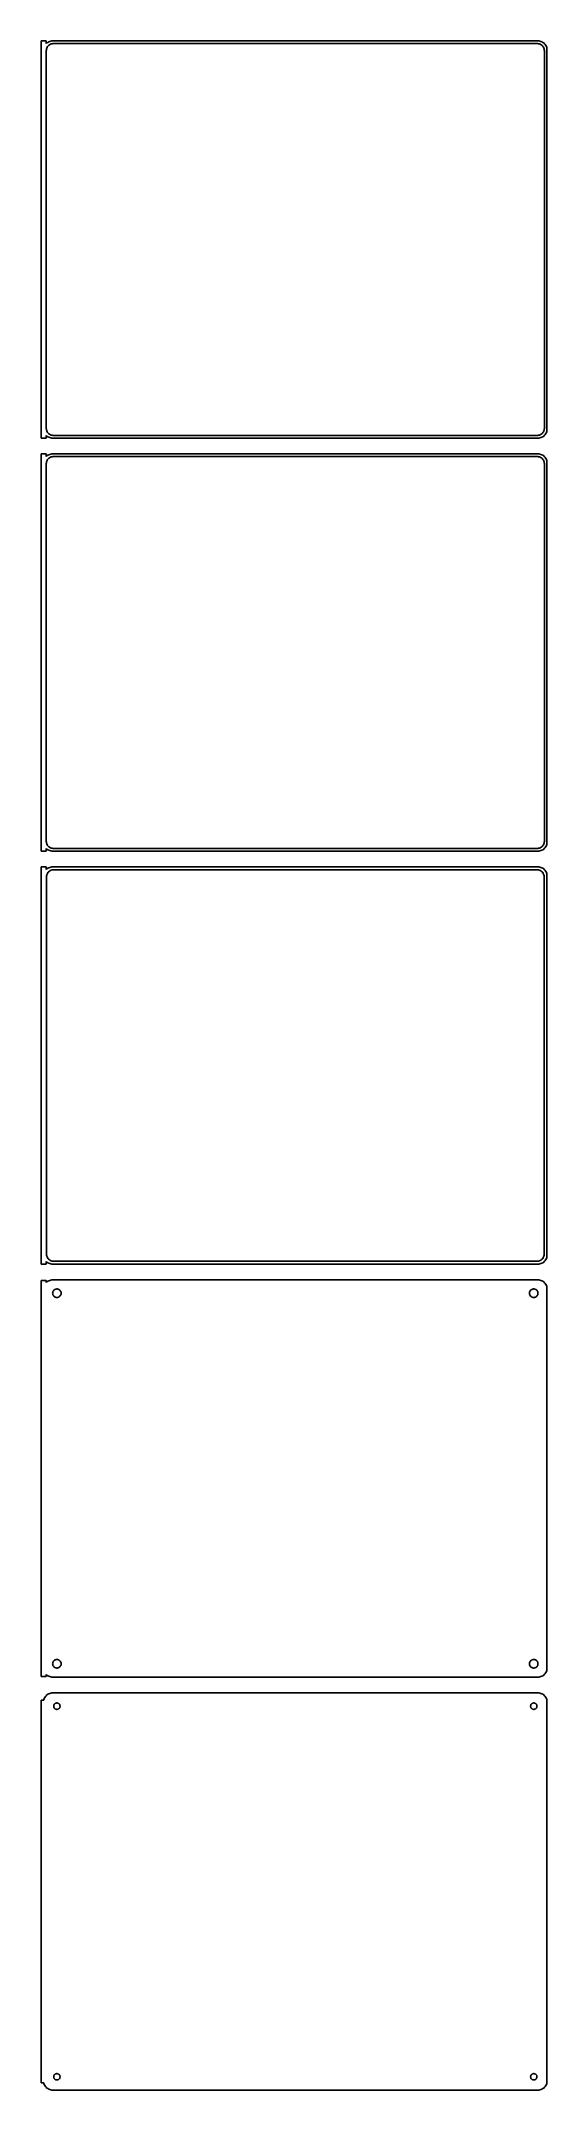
# Model space of a CAD drawing. Header units: metres. Extents: x -144 to 142, y 824 to 1984.
import ezdxf

# ---------------------------------------------------------------- set-up
doc = ezdxf.new("R2010")
doc.units = ezdxf.units.M

msp = doc.modelspace()

# ---------------------------------------------------------------- linework, layer by layer
for p, q in [((-141, 1984.49), (-144, 1984.49)), ((-144, 1984.49), (-144, 1759.51)), ((-141, 1983.06), (-141, 1984.49)), ((-140.687, 1983.35), (-141, 1983.06)), ((-141, 1979), (-140.968, 1979.5)), ((-141, 1765), (-141, 1979)), ((-140.968, 1979.5), (-140.874, 1979.99)), ((-140.874, 1979.99), (-140.719, 1980.47)), ((-140.719, 1980.47), (-140.505, 1980.93)), ((-140.179, 1983.72), (-140.687, 1983.35)), ((-140.505, 1980.93), (-140.236, 1981.35)), ((-140.236, 1981.35), (-139.916, 1981.74)), ((-139.629, 1984.02), (-140.179, 1983.72)), ((-139.916, 1981.74), (-139.55, 1982.08)), ((-139.045, 1984.26), (-139.629, 1984.02)), ((-139.55, 1982.08), (-139.143, 1982.38)), ((-139.143, 1982.38), (-138.703, 1982.62)), ((-138.437, 1984.41), (-139.045, 1984.26)), ((-138.703, 1982.62), (-138.236, 1982.8)), ((-137.814, 1984.49), (-138.437, 1984.41)), ((-138.236, 1982.8), (-137.75, 1982.93)), ((137.814, 1984.49), (-137.814, 1984.49)), ((-137.75, 1982.93), (-137.251, 1982.99)), ((-137.251, 1982.99), (137.251, 1982.99)), ((137.251, 1982.99), (137.75, 1982.93)), ((137.75, 1982.93), (138.236, 1982.8)), ((138.437, 1984.41), (137.814, 1984.49)), ((138.236, 1982.8), (138.703, 1982.62)), ((139.045, 1984.26), (138.437, 1984.41)), ((138.703, 1982.62), (139.143, 1982.38)), ((139.629, 1984.02), (139.045, 1984.26)), ((139.143, 1982.38), (139.55, 1982.08)), ((139.55, 1982.08), (139.916, 1981.74)), ((140.179, 1983.72), (139.629, 1984.02)), ((139.916, 1981.74), (140.236, 1981.35)), ((140.687, 1983.35), (140.179, 1983.72)), ((140.236, 1981.35), (140.505, 1980.93)), ((140.505, 1980.93), (140.719, 1980.47)), ((141.145, 1982.92), (140.687, 1983.35)), ((140.719, 1980.47), (140.874, 1979.99)), ((140.874, 1979.99), (140.968, 1979.5)), ((140.968, 1979.5), (141, 1979)), ((141, 1979), (141, 1765)), ((141.545, 1982.44), (141.145, 1982.92)), ((141.882, 1981.91), (141.545, 1982.44)), ((142.149, 1981.34), (141.882, 1981.91)), ((142.343, 1980.74), (142.149, 1981.34)), ((142.461, 1980.13), (142.343, 1980.74)), ((142.5, 1979.5), (142.461, 1980.13)), ((142.5, 1764.5), (142.5, 1979.5)), ((-140.968, 1764.5), (-141, 1765)), ((141, 1765), (140.968, 1764.5)), ((-144, 1759.51), (-141, 1759.51)), ((-141, 1760.94), (-140.687, 1760.65)), ((-141, 1759.51), (-141, 1760.94)), ((-140.874, 1764.01), (-140.968, 1764.5)), ((-140.719, 1763.53), (-140.874, 1764.01)), ((-140.505, 1763.07), (-140.719, 1763.53)), ((-140.687, 1760.65), (-140.179, 1760.28)), ((-140.236, 1762.65), (-140.505, 1763.07)), ((-139.916, 1762.26), (-140.236, 1762.65)), ((-140.179, 1760.28), (-139.629, 1759.98)), ((-139.55, 1761.92), (-139.916, 1762.26)), ((-139.629, 1759.98), (-139.045, 1759.74)), ((-139.143, 1761.62), (-139.55, 1761.92)), ((-138.703, 1761.38), (-139.143, 1761.62)), ((-139.045, 1759.74), (-138.437, 1759.59)), ((-138.236, 1761.2), (-138.703, 1761.38)), ((-138.437, 1759.59), (-137.814, 1759.51)), ((-137.75, 1761.07), (-138.236, 1761.2)), ((-137.814, 1759.51), (137.814, 1759.51)), ((-137.251, 1761.01), (-137.75, 1761.07)), ((137.251, 1761.01), (-137.251, 1761.01)), ((137.75, 1761.07), (137.251, 1761.01)), ((138.236, 1761.2), (137.75, 1761.07)), ((137.814, 1759.51), (138.437, 1759.59)), ((138.703, 1761.38), (138.236, 1761.2)), ((138.437, 1759.59), (139.045, 1759.74)), ((139.143, 1761.62), (138.703, 1761.38)), ((139.045, 1759.74), (139.629, 1759.98)), ((139.55, 1761.92), (139.143, 1761.62)), ((139.916, 1762.26), (139.55, 1761.92)), ((139.629, 1759.98), (140.179, 1760.28)), ((140.236, 1762.65), (139.916, 1762.26)), ((140.179, 1760.28), (140.687, 1760.65)), ((140.505, 1763.07), (140.236, 1762.65)), ((140.719, 1763.53), (140.505, 1763.07)), ((140.687, 1760.65), (141.145, 1761.08)), ((140.874, 1764.01), (140.719, 1763.53)), ((140.968, 1764.5), (140.874, 1764.01)), ((141.145, 1761.08), (141.545, 1761.56)), ((141.545, 1761.56), (141.882, 1762.09)), ((141.882, 1762.09), (142.149, 1762.66)), ((142.149, 1762.66), (142.343, 1763.26)), ((142.343, 1763.26), (142.461, 1763.87)), ((142.461, 1763.87), (142.5, 1764.5)), ((-141, 1750.49), (-144, 1750.49)), ((-144, 1750.49), (-144, 1525.51)), ((-141, 1749.06), (-141, 1750.49)), ((-140.687, 1749.35), (-141, 1749.06)), ((-141, 1745), (-140.968, 1745.5)), ((-141, 1531), (-141, 1745)), ((-140.968, 1745.5), (-140.874, 1745.99)), ((-140.874, 1745.99), (-140.719, 1746.47)), ((-140.719, 1746.47), (-140.505, 1746.93)), ((-140.179, 1749.72), (-140.687, 1749.35)), ((-140.505, 1746.93), (-140.236, 1747.35)), ((-140.236, 1747.35), (-139.916, 1747.74)), ((-139.629, 1750.02), (-140.179, 1749.72)), ((-139.916, 1747.74), (-139.55, 1748.08)), ((-139.045, 1750.26), (-139.629, 1750.02)), ((-139.55, 1748.08), (-139.143, 1748.38)), ((-139.143, 1748.38), (-138.703, 1748.62)), ((-138.437, 1750.41), (-139.045, 1750.26)), ((-138.703, 1748.62), (-138.236, 1748.8)), ((-137.814, 1750.49), (-138.437, 1750.41)), ((-138.236, 1748.8), (-137.75, 1748.93)), ((137.814, 1750.49), (-137.814, 1750.49)), ((-137.75, 1748.93), (-137.251, 1748.99)), ((-137.251, 1748.99), (137.251, 1748.99)), ((137.251, 1748.99), (137.75, 1748.93)), ((137.75, 1748.93), (138.236, 1748.8)), ((138.437, 1750.41), (137.814, 1750.49)), ((138.236, 1748.8), (138.703, 1748.62)), ((139.045, 1750.26), (138.437, 1750.41)), ((138.703, 1748.62), (139.143, 1748.38)), ((139.629, 1750.02), (139.045, 1750.26)), ((139.143, 1748.38), (139.55, 1748.08)), ((139.55, 1748.08), (139.916, 1747.74)), ((140.179, 1749.72), (139.629, 1750.02)), ((139.916, 1747.74), (140.236, 1747.35)), ((140.687, 1749.35), (140.179, 1749.72)), ((140.236, 1747.35), (140.505, 1746.93)), ((140.505, 1746.93), (140.719, 1746.47)), ((141.145, 1748.92), (140.687, 1749.35)), ((140.719, 1746.47), (140.874, 1745.99)), ((140.874, 1745.99), (140.968, 1745.5)), ((140.968, 1745.5), (141, 1745)), ((141, 1745), (141, 1531)), ((141.545, 1748.44), (141.145, 1748.92)), ((141.882, 1747.91), (141.545, 1748.44)), ((142.149, 1747.34), (141.882, 1747.91)), ((142.343, 1746.74), (142.149, 1747.34)), ((142.461, 1746.13), (142.343, 1746.74)), ((142.5, 1745.5), (142.461, 1746.13)), ((142.5, 1530.5), (142.5, 1745.5)), ((-144, 1525.51), (-141, 1525.51)), ((-140.968, 1530.5), (-141, 1531)), ((-141, 1526.94), (-140.687, 1526.65)), ((-141, 1525.51), (-141, 1526.94)), ((-140.874, 1530.01), (-140.968, 1530.5)), ((-140.719, 1529.53), (-140.874, 1530.01)), ((-140.505, 1529.07), (-140.719, 1529.53)), ((-140.687, 1526.65), (-140.179, 1526.28)), ((-140.236, 1528.65), (-140.505, 1529.07)), ((-139.916, 1528.26), (-140.236, 1528.65)), ((-140.179, 1526.28), (-139.629, 1525.98)), ((-139.55, 1527.92), (-139.916, 1528.26)), ((-139.629, 1525.98), (-139.045, 1525.74)), ((-139.143, 1527.62), (-139.55, 1527.92)), ((-138.703, 1527.38), (-139.143, 1527.62)), ((-139.045, 1525.74), (-138.437, 1525.59)), ((-138.236, 1527.2), (-138.703, 1527.38)), ((-138.437, 1525.59), (-137.814, 1525.51)), ((-137.75, 1527.07), (-138.236, 1527.2)), ((-137.814, 1525.51), (137.814, 1525.51)), ((-137.251, 1527.01), (-137.75, 1527.07)), ((137.251, 1527.01), (-137.251, 1527.01)), ((137.75, 1527.07), (137.251, 1527.01)), ((138.236, 1527.2), (137.75, 1527.07)), ((137.814, 1525.51), (138.437, 1525.59)), ((138.703, 1527.38), (138.236, 1527.2)), ((138.437, 1525.59), (139.045, 1525.74)), ((139.143, 1527.62), (138.703, 1527.38)), ((139.045, 1525.74), (139.629, 1525.98)), ((139.55, 1527.92), (139.143, 1527.62)), ((139.916, 1528.26), (139.55, 1527.92)), ((139.629, 1525.98), (140.179, 1526.28)), ((140.236, 1528.65), (139.916, 1528.26)), ((140.179, 1526.28), (140.687, 1526.65)), ((140.505, 1529.07), (140.236, 1528.65)), ((140.719, 1529.53), (140.505, 1529.07)), ((140.687, 1526.65), (141.145, 1527.08)), ((140.874, 1530.01), (140.719, 1529.53)), ((140.968, 1530.5), (140.874, 1530.01)), ((141, 1531), (140.968, 1530.5)), ((141.145, 1527.08), (141.545, 1527.56)), ((141.545, 1527.56), (141.882, 1528.09)), ((141.882, 1528.09), (142.149, 1528.66)), ((142.149, 1528.66), (142.343, 1529.26)), ((142.343, 1529.26), (142.461, 1529.87)), ((142.461, 1529.87), (142.5, 1530.5)), ((-141, 1516.49), (-144, 1516.49)), ((-144, 1516.49), (-144, 1291.51)), ((-141, 1515.06), (-141, 1516.49)), ((-140.687, 1515.35), (-141, 1515.06)), ((-140.873, 1511), (-140.842, 1511.49)), ((-140.873, 1297), (-140.873, 1511)), ((-140.842, 1511.49), (-140.751, 1511.96)), ((-140.751, 1511.96), (-140.601, 1512.43)), ((-140.179, 1515.72), (-140.687, 1515.35)), ((-140.601, 1512.43), (-140.394, 1512.87)), ((-140.394, 1512.87), (-140.133, 1513.28)), ((-139.629, 1516.02), (-140.179, 1515.72)), ((-140.133, 1513.28), (-139.823, 1513.65)), ((-139.823, 1513.65), (-139.469, 1513.98)), ((-139.045, 1516.26), (-139.629, 1516.02)), ((-139.469, 1513.98), (-139.075, 1514.27)), ((-139.075, 1514.27), (-138.649, 1514.5)), ((-138.437, 1516.41), (-139.045, 1516.26)), ((-138.649, 1514.5), (-138.197, 1514.68)), ((-137.814, 1516.49), (-138.437, 1516.41)), ((-138.197, 1514.68), (-137.726, 1514.8)), ((137.814, 1516.49), (-137.814, 1516.49)), ((-137.726, 1514.8), (-137.243, 1514.86)), ((-137.243, 1514.86), (137.243, 1514.86)), ((137.243, 1514.86), (137.726, 1514.8)), ((137.726, 1514.8), (138.197, 1514.68)), ((138.437, 1516.41), (137.814, 1516.49)), ((138.197, 1514.68), (138.649, 1514.5)), ((139.045, 1516.26), (138.437, 1516.41)), ((138.649, 1514.5), (139.075, 1514.27)), ((139.629, 1516.02), (139.045, 1516.26)), ((139.075, 1514.27), (139.469, 1513.98)), ((139.469, 1513.98), (139.823, 1513.65)), ((140.179, 1515.72), (139.629, 1516.02)), ((139.823, 1513.65), (140.133, 1513.28)), ((140.133, 1513.28), (140.394, 1512.87)), ((140.687, 1515.35), (140.179, 1515.72)), ((140.394, 1512.87), (140.601, 1512.43)), ((140.601, 1512.43), (140.751, 1511.96)), ((141.145, 1514.92), (140.687, 1515.35)), ((140.751, 1511.96), (140.842, 1511.49)), ((140.842, 1511.49), (140.873, 1511)), ((140.873, 1511), (140.873, 1297)), ((141.545, 1514.44), (141.145, 1514.92)), ((141.882, 1513.91), (141.545, 1514.44)), ((142.149, 1513.34), (141.882, 1513.91)), ((142.343, 1512.74), (142.149, 1513.34)), ((142.461, 1512.13), (142.343, 1512.74)), ((142.5, 1511.5), (142.461, 1512.13)), ((142.5, 1296.5), (142.5, 1511.5)), ((-144, 1291.51), (-141, 1291.51)), ((-141, 1292.94), (-140.687, 1292.65)), ((-141, 1291.51), (-141, 1292.94)), ((-140.842, 1296.51), (-140.873, 1297)), ((-140.751, 1296.04), (-140.842, 1296.51)), ((-140.601, 1295.57), (-140.751, 1296.04)), ((-140.687, 1292.65), (-140.179, 1292.28)), ((-140.394, 1295.13), (-140.601, 1295.57)), ((-140.133, 1294.72), (-140.394, 1295.13)), ((-140.179, 1292.28), (-139.629, 1291.98)), ((-139.823, 1294.35), (-140.133, 1294.72)), ((-139.469, 1294.02), (-139.823, 1294.35)), ((-139.629, 1291.98), (-139.045, 1291.74)), ((-139.075, 1293.73), (-139.469, 1294.02)), ((-138.649, 1293.5), (-139.075, 1293.73)), ((-139.045, 1291.74), (-138.437, 1291.59)), ((-138.197, 1293.32), (-138.649, 1293.5)), ((-138.437, 1291.59), (-137.814, 1291.51)), ((-137.726, 1293.2), (-138.197, 1293.32)), ((-137.814, 1291.51), (137.814, 1291.51)), ((-137.243, 1293.14), (-137.726, 1293.2)), ((137.243, 1293.14), (-137.243, 1293.14)), ((137.726, 1293.2), (137.243, 1293.14)), ((138.197, 1293.32), (137.726, 1293.2)), ((137.814, 1291.51), (138.437, 1291.59)), ((138.649, 1293.5), (138.197, 1293.32)), ((138.437, 1291.59), (139.045, 1291.74)), ((139.075, 1293.73), (138.649, 1293.5)), ((139.045, 1291.74), (139.629, 1291.98)), ((139.469, 1294.02), (139.075, 1293.73)), ((139.823, 1294.35), (139.469, 1294.02)), ((139.629, 1291.98), (140.179, 1292.28)), ((140.133, 1294.72), (139.823, 1294.35)), ((140.394, 1295.13), (140.133, 1294.72)), ((140.179, 1292.28), (140.687, 1292.65)), ((140.601, 1295.57), (140.394, 1295.13)), ((140.751, 1296.04), (140.601, 1295.57)), ((140.687, 1292.65), (141.145, 1293.08)), ((140.842, 1296.51), (140.751, 1296.04)), ((140.873, 1297), (140.842, 1296.51)), ((141.145, 1293.08), (141.545, 1293.56)), ((141.545, 1293.56), (141.882, 1294.09)), ((141.882, 1294.09), (142.149, 1294.66)), ((142.149, 1294.66), (142.343, 1295.26)), ((142.343, 1295.26), (142.461, 1295.87)), ((142.461, 1295.87), (142.5, 1296.5)), ((-141, 1282.11), (-144, 1282.11)), ((-144, 1282.11), (-144, 1057.89)), ((-141, 1281.06), (-141, 1282.11)), ((-140.687, 1281.35), (-141, 1281.06)), ((-140.179, 1281.72), (-140.687, 1281.35)), ((-139.629, 1282.02), (-140.179, 1281.72)), ((-139.045, 1282.26), (-139.629, 1282.02)), ((-138.437, 1282.41), (-139.045, 1282.26)), ((-137.814, 1282.49), (-138.437, 1282.41)), ((137.814, 1282.49), (-137.814, 1282.49)), ((-136.286, 1277.03), (-136.022, 1277.17)), ((-136.022, 1277.17), (-135.742, 1277.28)), ((-135.742, 1277.28), (-135.45, 1277.36)), ((-135.45, 1277.36), (-135.151, 1277.4)), ((-135.151, 1277.4), (-134.849, 1277.4)), ((-134.849, 1277.4), (-134.55, 1277.36)), ((-134.55, 1277.36), (-134.258, 1277.28)), ((-134.258, 1277.28), (-133.978, 1277.17)), ((-133.978, 1277.17), (-133.714, 1277.03)), ((133.714, 1277.03), (133.978, 1277.17)), ((133.978, 1277.17), (134.258, 1277.28)), ((134.258, 1277.28), (134.55, 1277.36)), ((134.55, 1277.36), (134.849, 1277.4)), ((134.849, 1277.4), (135.151, 1277.4)), ((135.151, 1277.4), (135.45, 1277.36)), ((135.45, 1277.36), (135.742, 1277.28)), ((135.742, 1277.28), (136.022, 1277.17)), ((136.022, 1277.17), (136.286, 1277.03)), ((138.437, 1282.41), (137.814, 1282.49)), ((139.045, 1282.26), (138.437, 1282.41)), ((139.629, 1282.02), (139.045, 1282.26)), ((140.179, 1281.72), (139.629, 1282.02)), ((140.687, 1281.35), (140.179, 1281.72)), ((141.145, 1280.92), (140.687, 1281.35)), ((141.545, 1280.44), (141.145, 1280.92)), ((141.882, 1279.91), (141.545, 1280.44)), ((142.149, 1279.34), (141.882, 1279.91)), ((142.343, 1278.74), (142.149, 1279.34)), ((142.461, 1278.13), (142.343, 1278.74)), ((142.5, 1277.5), (142.461, 1278.13)), ((142.5, 1062.5), (142.5, 1277.5)), ((-137.4, 1275), (-137.381, 1275.3)), ((-137.381, 1274.7), (-137.4, 1275)), ((-137.381, 1275.3), (-137.325, 1275.6)), ((-137.325, 1274.4), (-137.381, 1274.7)), ((-137.325, 1275.6), (-137.231, 1275.88)), ((-137.231, 1274.12), (-137.325, 1274.4)), ((-137.231, 1275.88), (-137.103, 1276.16)), ((-137.103, 1273.84), (-137.231, 1274.12)), ((-137.103, 1276.16), (-136.942, 1276.41)), ((-136.942, 1273.59), (-137.103, 1273.84)), ((-136.942, 1276.41), (-136.75, 1276.64)), ((-136.75, 1273.36), (-136.942, 1273.59)), ((-136.75, 1276.64), (-136.53, 1276.85)), ((-136.53, 1273.15), (-136.75, 1273.36)), ((-136.53, 1276.85), (-136.286, 1277.03)), ((-136.286, 1272.97), (-136.53, 1273.15)), ((-136.022, 1272.83), (-136.286, 1272.97)), ((-135.742, 1272.72), (-136.022, 1272.83)), ((-135.45, 1272.64), (-135.742, 1272.72)), ((-135.151, 1272.6), (-135.45, 1272.64)), ((-134.849, 1272.6), (-135.151, 1272.6)), ((-134.55, 1272.64), (-134.849, 1272.6)), ((-134.258, 1272.72), (-134.55, 1272.64)), ((-133.978, 1272.83), (-134.258, 1272.72)), ((-133.714, 1272.97), (-133.978, 1272.83)), ((-133.714, 1277.03), (-133.47, 1276.85)), ((-133.47, 1273.15), (-133.714, 1272.97)), ((-133.47, 1276.85), (-133.25, 1276.64)), ((-133.25, 1273.36), (-133.47, 1273.15)), ((-133.25, 1276.64), (-133.058, 1276.41)), ((-133.058, 1273.59), (-133.25, 1273.36)), ((-133.058, 1276.41), (-132.897, 1276.16)), ((-132.897, 1273.84), (-133.058, 1273.59)), ((-132.897, 1276.16), (-132.769, 1275.88)), ((-132.769, 1274.12), (-132.897, 1273.84)), ((-132.769, 1275.88), (-132.675, 1275.6)), ((-132.675, 1274.4), (-132.769, 1274.12)), ((-132.675, 1275.6), (-132.619, 1275.3)), ((-132.619, 1274.7), (-132.675, 1274.4)), ((-132.619, 1275.3), (-132.6, 1275)), ((-132.6, 1275), (-132.619, 1274.7)), ((132.6, 1275), (132.619, 1275.3)), ((132.619, 1274.7), (132.6, 1275)), ((132.619, 1275.3), (132.675, 1275.6)), ((132.675, 1274.4), (132.619, 1274.7)), ((132.675, 1275.6), (132.769, 1275.88)), ((132.769, 1274.12), (132.675, 1274.4)), ((132.769, 1275.88), (132.897, 1276.16)), ((132.897, 1273.84), (132.769, 1274.12)), ((132.897, 1276.16), (133.058, 1276.41)), ((133.058, 1273.59), (132.897, 1273.84)), ((133.058, 1276.41), (133.25, 1276.64)), ((133.25, 1273.36), (133.058, 1273.59)), ((133.25, 1276.64), (133.47, 1276.85)), ((133.47, 1273.15), (133.25, 1273.36)), ((133.47, 1276.85), (133.714, 1277.03)), ((133.714, 1272.97), (133.47, 1273.15)), ((133.978, 1272.83), (133.714, 1272.97)), ((134.258, 1272.72), (133.978, 1272.83)), ((134.55, 1272.64), (134.258, 1272.72)), ((134.849, 1272.6), (134.55, 1272.64)), ((135.151, 1272.6), (134.849, 1272.6)), ((135.45, 1272.64), (135.151, 1272.6)), ((135.742, 1272.72), (135.45, 1272.64)), ((136.022, 1272.83), (135.742, 1272.72)), ((136.286, 1272.97), (136.022, 1272.83)), ((136.286, 1277.03), (136.53, 1276.85)), ((136.53, 1273.15), (136.286, 1272.97)), ((136.53, 1276.85), (136.75, 1276.64)), ((136.75, 1273.36), (136.53, 1273.15)), ((136.75, 1276.64), (136.942, 1276.41)), ((136.942, 1273.59), (136.75, 1273.36)), ((136.942, 1276.41), (137.103, 1276.16)), ((137.103, 1273.84), (136.942, 1273.59)), ((137.103, 1276.16), (137.231, 1275.88)), ((137.231, 1274.12), (137.103, 1273.84)), ((137.231, 1275.88), (137.325, 1275.6)), ((137.325, 1274.4), (137.231, 1274.12)), ((137.325, 1275.6), (137.381, 1275.3)), ((137.381, 1274.7), (137.325, 1274.4)), ((137.381, 1275.3), (137.4, 1275)), ((137.4, 1275), (137.381, 1274.7)), ((-144, 1057.89), (-141, 1057.89)), ((-141, 1057.89), (-141, 1058.94)), ((-141, 1058.94), (-140.687, 1058.65)), ((-140.687, 1058.65), (-140.179, 1058.28)), ((-140.179, 1058.28), (-139.629, 1057.98)), ((-139.629, 1057.98), (-139.045, 1057.74)), ((-139.045, 1057.74), (-138.437, 1057.59)), ((-138.437, 1057.59), (-137.814, 1057.51)), ((-137.814, 1057.51), (137.814, 1057.51)), ((-137.4, 1065), (-137.381, 1065.3)), ((-137.381, 1064.7), (-137.4, 1065)), ((-137.381, 1065.3), (-137.325, 1065.6)), ((-137.325, 1064.4), (-137.381, 1064.7)), ((-137.325, 1065.6), (-137.231, 1065.88)), ((-137.231, 1064.12), (-137.325, 1064.4)), ((-137.231, 1065.88), (-137.103, 1066.16)), ((-137.103, 1063.84), (-137.231, 1064.12)), ((-137.103, 1066.16), (-136.942, 1066.41)), ((-136.942, 1063.59), (-137.103, 1063.84)), ((-136.942, 1066.41), (-136.75, 1066.64)), ((-136.75, 1063.36), (-136.942, 1063.59)), ((-136.75, 1066.64), (-136.53, 1066.85)), ((-136.53, 1063.15), (-136.75, 1063.36)), ((-136.53, 1066.85), (-136.286, 1067.03)), ((-136.286, 1062.97), (-136.53, 1063.15)), ((-136.286, 1067.03), (-136.022, 1067.17)), ((-136.022, 1062.83), (-136.286, 1062.97)), ((-136.022, 1067.17), (-135.742, 1067.28)), ((-135.742, 1062.72), (-136.022, 1062.83)), ((-135.742, 1067.28), (-135.45, 1067.36)), ((-135.45, 1062.64), (-135.742, 1062.72)), ((-135.45, 1067.36), (-135.151, 1067.4)), ((-135.151, 1062.6), (-135.45, 1062.64)), ((-135.151, 1067.4), (-134.849, 1067.4)), ((-134.849, 1062.6), (-135.151, 1062.6)), ((-134.849, 1067.4), (-134.55, 1067.36)), ((-134.55, 1062.64), (-134.849, 1062.6)), ((-134.55, 1067.36), (-134.258, 1067.28)), ((-134.258, 1062.72), (-134.55, 1062.64)), ((-134.258, 1067.28), (-133.978, 1067.17)), ((-133.978, 1062.83), (-134.258, 1062.72)), ((-133.978, 1067.17), (-133.714, 1067.03)), ((-133.714, 1062.97), (-133.978, 1062.83)), ((-133.714, 1067.03), (-133.47, 1066.85)), ((-133.47, 1063.15), (-133.714, 1062.97)), ((-133.47, 1066.85), (-133.25, 1066.64)), ((-133.25, 1063.36), (-133.47, 1063.15)), ((-133.25, 1066.64), (-133.058, 1066.41)), ((-133.058, 1063.59), (-133.25, 1063.36)), ((-133.058, 1066.41), (-132.897, 1066.16)), ((-132.897, 1063.84), (-133.058, 1063.59)), ((-132.897, 1066.16), (-132.769, 1065.88)), ((-132.769, 1064.12), (-132.897, 1063.84)), ((-132.769, 1065.88), (-132.675, 1065.6)), ((-132.675, 1064.4), (-132.769, 1064.12)), ((-132.675, 1065.6), (-132.619, 1065.3)), ((-132.619, 1064.7), (-132.675, 1064.4)), ((-132.619, 1065.3), (-132.6, 1065)), ((-132.6, 1065), (-132.619, 1064.7)), ((132.6, 1065), (132.619, 1065.3)), ((132.619, 1064.7), (132.6, 1065)), ((132.619, 1065.3), (132.675, 1065.6)), ((132.675, 1064.4), (132.619, 1064.7)), ((132.675, 1065.6), (132.769, 1065.88)), ((132.769, 1064.12), (132.675, 1064.4)), ((132.769, 1065.88), (132.897, 1066.16)), ((132.897, 1063.84), (132.769, 1064.12)), ((132.897, 1066.16), (133.058, 1066.41)), ((133.058, 1063.59), (132.897, 1063.84)), ((133.058, 1066.41), (133.25, 1066.64)), ((133.25, 1063.36), (133.058, 1063.59)), ((133.25, 1066.64), (133.47, 1066.85)), ((133.47, 1063.15), (133.25, 1063.36)), ((133.47, 1066.85), (133.714, 1067.03)), ((133.714, 1062.97), (133.47, 1063.15)), ((133.714, 1067.03), (133.978, 1067.17)), ((133.978, 1062.83), (133.714, 1062.97)), ((133.978, 1067.17), (134.258, 1067.28)), ((134.258, 1062.72), (133.978, 1062.83)), ((134.258, 1067.28), (134.55, 1067.36)), ((134.55, 1062.64), (134.258, 1062.72)), ((134.55, 1067.36), (134.849, 1067.4)), ((134.849, 1062.6), (134.55, 1062.64)), ((134.849, 1067.4), (135.151, 1067.4)), ((135.151, 1062.6), (134.849, 1062.6)), ((135.151, 1067.4), (135.45, 1067.36)), ((135.45, 1062.64), (135.151, 1062.6)), ((135.45, 1067.36), (135.742, 1067.28)), ((135.742, 1062.72), (135.45, 1062.64)), ((135.742, 1067.28), (136.022, 1067.17)), ((136.022, 1062.83), (135.742, 1062.72)), ((136.022, 1067.17), (136.286, 1067.03)), ((136.286, 1062.97), (136.022, 1062.83)), ((136.286, 1067.03), (136.53, 1066.85)), ((136.53, 1063.15), (136.286, 1062.97)), ((136.53, 1066.85), (136.75, 1066.64)), ((136.75, 1063.36), (136.53, 1063.15)), ((136.75, 1066.64), (136.942, 1066.41)), ((136.942, 1063.59), (136.75, 1063.36)), ((136.942, 1066.41), (137.103, 1066.16)), ((137.103, 1063.84), (136.942, 1063.59)), ((137.103, 1066.16), (137.231, 1065.88)), ((137.231, 1064.12), (137.103, 1063.84)), ((137.231, 1065.88), (137.325, 1065.6)), ((137.325, 1064.4), (137.231, 1064.12)), ((137.325, 1065.6), (137.381, 1065.3)), ((137.381, 1064.7), (137.325, 1064.4)), ((137.381, 1065.3), (137.4, 1065)), ((137.4, 1065), (137.381, 1064.7)), ((137.814, 1057.51), (138.437, 1057.59)), ((138.437, 1057.59), (139.045, 1057.74)), ((139.045, 1057.74), (139.629, 1057.98)), ((139.629, 1057.98), (140.179, 1058.28)), ((140.179, 1058.28), (140.687, 1058.65)), ((140.687, 1058.65), (141.145, 1059.08)), ((141.145, 1059.08), (141.545, 1059.56)), ((141.545, 1059.56), (141.882, 1060.09)), ((141.882, 1060.09), (142.149, 1060.66)), ((142.149, 1060.66), (142.343, 1061.26)), ((142.343, 1061.26), (142.461, 1061.87)), ((142.461, 1061.87), (142.5, 1062.5)), ((-142.149, 1045.34), (-142.343, 1044.74)), ((-141.882, 1045.91), (-142.149, 1045.34)), ((-141.545, 1046.44), (-141.882, 1045.91)), ((-141.145, 1046.92), (-141.545, 1046.44)), ((-140.687, 1047.35), (-141.145, 1046.92)), ((-140.179, 1047.72), (-140.687, 1047.35)), ((-139.629, 1048.02), (-140.179, 1047.72)), ((-139.045, 1048.26), (-139.629, 1048.02)), ((-138.437, 1048.41), (-139.045, 1048.26)), ((-137.814, 1048.49), (-138.437, 1048.41)), ((137.814, 1048.49), (-137.814, 1048.49)), ((138.437, 1048.41), (137.814, 1048.49)), ((139.045, 1048.26), (138.437, 1048.41)), ((139.629, 1048.02), (139.045, 1048.26)), ((140.179, 1047.72), (139.629, 1048.02)), ((140.687, 1047.35), (140.179, 1047.72)), ((141.145, 1046.92), (140.687, 1047.35)), ((141.545, 1046.44), (141.145, 1046.92)), ((141.882, 1045.91), (141.545, 1046.44)), ((142.149, 1045.34), (141.882, 1045.91)), ((142.343, 1044.74), (142.149, 1045.34)), ((-142.4, 1044.44), (-144, 1044.44)), ((-144, 1044.44), (-144, 827.556)), ((-142.343, 1044.74), (-142.4, 1044.44)), ((-136.8, 1041), (-136.786, 1041.23)), ((-136.786, 1040.77), (-136.8, 1041)), ((-136.786, 1041.23), (-136.743, 1041.45)), ((-136.743, 1040.55), (-136.786, 1040.77)), ((-136.743, 1041.45), (-136.674, 1041.66)), ((-136.674, 1040.34), (-136.743, 1040.55)), ((-136.674, 1041.66), (-136.577, 1041.87)), ((-136.577, 1040.13), (-136.674, 1040.34)), ((-136.577, 1041.87), (-136.456, 1042.06)), ((-136.456, 1039.94), (-136.577, 1040.13)), ((-136.456, 1042.06), (-136.312, 1042.23)), ((-136.312, 1039.77), (-136.456, 1039.94)), ((-136.312, 1042.23), (-136.147, 1042.39)), ((-136.147, 1039.61), (-136.312, 1039.77)), ((-136.147, 1042.39), (-135.964, 1042.52)), ((-135.964, 1039.48), (-136.147, 1039.61)), ((-135.964, 1042.52), (-135.766, 1042.63)), ((-135.766, 1039.37), (-135.964, 1039.48)), ((-135.766, 1042.63), (-135.556, 1042.71)), ((-135.556, 1039.29), (-135.766, 1039.37)), ((-135.556, 1042.71), (-135.337, 1042.77)), ((-135.337, 1039.23), (-135.556, 1039.29)), ((-135.337, 1042.77), (-135.113, 1042.8)), ((-135.113, 1039.2), (-135.337, 1039.23)), ((-135.113, 1042.8), (-134.887, 1042.8)), ((-134.887, 1039.2), (-135.113, 1039.2)), ((-134.887, 1042.8), (-134.663, 1042.77)), ((-134.663, 1039.23), (-134.887, 1039.2)), ((-134.663, 1042.77), (-134.444, 1042.71)), ((-134.444, 1039.29), (-134.663, 1039.23)), ((-134.444, 1042.71), (-134.234, 1042.63)), ((-134.234, 1039.37), (-134.444, 1039.29)), ((-134.234, 1042.63), (-134.036, 1042.52)), ((-134.036, 1039.48), (-134.234, 1039.37)), ((-134.036, 1042.52), (-133.853, 1042.39)), ((-133.853, 1039.61), (-134.036, 1039.48)), ((-133.853, 1042.39), (-133.688, 1042.23)), ((-133.688, 1039.77), (-133.853, 1039.61)), ((-133.688, 1042.23), (-133.544, 1042.06)), ((-133.544, 1039.94), (-133.688, 1039.77)), ((-133.544, 1042.06), (-133.423, 1041.87)), ((-133.423, 1040.13), (-133.544, 1039.94)), ((-133.423, 1041.87), (-133.326, 1041.66)), ((-133.326, 1040.34), (-133.423, 1040.13)), ((-133.326, 1041.66), (-133.257, 1041.45)), ((-133.257, 1040.55), (-133.326, 1040.34)), ((-133.257, 1041.45), (-133.214, 1041.23)), ((-133.214, 1040.77), (-133.257, 1040.55)), ((-133.214, 1041.23), (-133.2, 1041)), ((-133.2, 1041), (-133.214, 1040.77)), ((133.2, 1041), (133.214, 1041.23)), ((133.214, 1040.77), (133.2, 1041)), ((133.214, 1041.23), (133.257, 1041.45)), ((133.257, 1040.55), (133.214, 1040.77)), ((133.257, 1041.45), (133.326, 1041.66)), ((133.326, 1040.34), (133.257, 1040.55)), ((133.326, 1041.66), (133.423, 1041.87)), ((133.423, 1040.13), (133.326, 1040.34)), ((133.423, 1041.87), (133.544, 1042.06)), ((133.544, 1039.94), (133.423, 1040.13)), ((133.544, 1042.06), (133.688, 1042.23)), ((133.688, 1039.77), (133.544, 1039.94)), ((133.688, 1042.23), (133.853, 1042.39)), ((133.853, 1039.61), (133.688, 1039.77)), ((133.853, 1042.39), (134.036, 1042.52)), ((134.036, 1039.48), (133.853, 1039.61)), ((134.036, 1042.52), (134.234, 1042.63)), ((134.234, 1039.37), (134.036, 1039.48)), ((134.234, 1042.63), (134.444, 1042.71)), ((134.444, 1039.29), (134.234, 1039.37)), ((134.444, 1042.71), (134.663, 1042.77)), ((134.663, 1039.23), (134.444, 1039.29)), ((134.663, 1042.77), (134.887, 1042.8)), ((134.887, 1039.2), (134.663, 1039.23)), ((134.887, 1042.8), (135.113, 1042.8)), ((135.113, 1039.2), (134.887, 1039.2)), ((135.113, 1042.8), (135.337, 1042.77)), ((135.337, 1039.23), (135.113, 1039.2)), ((135.337, 1042.77), (135.556, 1042.71)), ((135.556, 1039.29), (135.337, 1039.23)), ((135.556, 1042.71), (135.766, 1042.63)), ((135.766, 1039.37), (135.556, 1039.29)), ((135.766, 1042.63), (135.964, 1042.52)), ((135.964, 1039.48), (135.766, 1039.37)), ((135.964, 1042.52), (136.147, 1042.39)), ((136.147, 1039.61), (135.964, 1039.48)), ((136.147, 1042.39), (136.312, 1042.23)), ((136.312, 1039.77), (136.147, 1039.61)), ((136.312, 1042.23), (136.456, 1042.06)), ((136.456, 1039.94), (136.312, 1039.77)), ((136.456, 1042.06), (136.577, 1041.87)), ((136.577, 1040.13), (136.456, 1039.94)), ((136.577, 1041.87), (136.674, 1041.66)), ((136.674, 1040.34), (136.577, 1040.13)), ((136.674, 1041.66), (136.743, 1041.45)), ((136.743, 1040.55), (136.674, 1040.34)), ((136.743, 1041.45), (136.786, 1041.23)), ((136.786, 1040.77), (136.743, 1040.55)), ((136.786, 1041.23), (136.8, 1041)), ((136.8, 1041), (136.786, 1040.77)), ((142.461, 1044.13), (142.343, 1044.74)), ((142.5, 1043.5), (142.461, 1044.13)), ((142.5, 828.5), (142.5, 1043.5)), ((-144, 827.556), (-142.4, 827.556)), ((-142.4, 827.556), (-142.343, 827.257)), ((-142.343, 827.257), (-142.149, 826.659)), ((-142.149, 826.659), (-141.882, 826.091)), ((-141.882, 826.091), (-141.545, 825.561)), ((-141.545, 825.561), (-141.145, 825.077)), ((-141.145, 825.077), (-140.687, 824.647)), ((-140.687, 824.647), (-140.179, 824.278)), ((-136.8, 831), (-136.786, 831.226)), ((-136.786, 830.774), (-136.8, 831)), ((-136.786, 831.226), (-136.743, 831.448)), ((-136.743, 830.552), (-136.786, 830.774)), ((-136.743, 831.448), (-136.674, 831.663)), ((-136.674, 830.337), (-136.743, 830.552)), ((-136.674, 831.663), (-136.577, 831.867)), ((-136.577, 830.133), (-136.674, 830.337)), ((-136.577, 831.867), (-136.456, 832.058)), ((-136.456, 829.942), (-136.577, 830.133)), ((-136.456, 832.058), (-136.312, 832.232)), ((-136.312, 829.768), (-136.456, 829.942)), ((-136.312, 832.232), (-136.147, 832.387)), ((-136.147, 829.613), (-136.312, 829.768)), ((-136.147, 832.387), (-135.964, 832.52)), ((-135.964, 829.48), (-136.147, 829.613)), ((-135.964, 832.52), (-135.766, 832.629)), ((-135.766, 829.371), (-135.964, 829.48)), ((-135.766, 832.629), (-135.556, 832.712)), ((-135.556, 829.288), (-135.766, 829.371)), ((-135.556, 832.712), (-135.337, 832.768)), ((-135.337, 829.232), (-135.556, 829.288)), ((-135.337, 832.768), (-135.113, 832.796)), ((-135.113, 829.204), (-135.337, 829.232)), ((-135.113, 832.796), (-134.887, 832.796)), ((-134.887, 829.204), (-135.113, 829.204)), ((-134.887, 832.796), (-134.663, 832.768)), ((-134.663, 829.232), (-134.887, 829.204)), ((-134.663, 832.768), (-134.444, 832.712)), ((-134.444, 829.288), (-134.663, 829.232)), ((-134.444, 832.712), (-134.234, 832.629)), ((-134.234, 829.371), (-134.444, 829.288)), ((-134.234, 832.629), (-134.036, 832.52)), ((-134.036, 829.48), (-134.234, 829.371)), ((-134.036, 832.52), (-133.853, 832.387)), ((-133.853, 829.613), (-134.036, 829.48)), ((-133.853, 832.387), (-133.688, 832.232)), ((-133.688, 829.768), (-133.853, 829.613)), ((-133.688, 832.232), (-133.544, 832.058)), ((-133.544, 829.942), (-133.688, 829.768)), ((-133.544, 832.058), (-133.423, 831.867)), ((-133.423, 830.133), (-133.544, 829.942)), ((-133.423, 831.867), (-133.326, 831.663)), ((-133.326, 830.337), (-133.423, 830.133)), ((-133.326, 831.663), (-133.257, 831.448)), ((-133.257, 830.552), (-133.326, 830.337)), ((-133.257, 831.448), (-133.214, 831.226)), ((-133.214, 830.774), (-133.257, 830.552)), ((-133.214, 831.226), (-133.2, 831)), ((-133.2, 831), (-133.214, 830.774)), ((133.2, 831), (133.214, 831.226)), ((133.214, 830.774), (133.2, 831)), ((133.214, 831.226), (133.257, 831.448)), ((133.257, 830.552), (133.214, 830.774)), ((133.257, 831.448), (133.326, 831.663)), ((133.326, 830.337), (133.257, 830.552)), ((133.326, 831.663), (133.423, 831.867)), ((133.423, 830.133), (133.326, 830.337)), ((133.423, 831.867), (133.544, 832.058)), ((133.544, 829.942), (133.423, 830.133)), ((133.544, 832.058), (133.688, 832.232)), ((133.688, 829.768), (133.544, 829.942)), ((133.688, 832.232), (133.853, 832.387)), ((133.853, 829.613), (133.688, 829.768)), ((133.853, 832.387), (134.036, 832.52)), ((134.036, 829.48), (133.853, 829.613)), ((134.036, 832.52), (134.234, 832.629)), ((134.234, 829.371), (134.036, 829.48)), ((134.234, 832.629), (134.444, 832.712)), ((134.444, 829.288), (134.234, 829.371)), ((134.444, 832.712), (134.663, 832.768)), ((134.663, 829.232), (134.444, 829.288)), ((134.663, 832.768), (134.887, 832.796)), ((134.887, 829.204), (134.663, 829.232)), ((134.887, 832.796), (135.113, 832.796)), ((135.113, 829.204), (134.887, 829.204)), ((135.113, 832.796), (135.337, 832.768)), ((135.337, 829.232), (135.113, 829.204)), ((135.337, 832.768), (135.556, 832.712)), ((135.556, 829.288), (135.337, 829.232)), ((135.556, 832.712), (135.766, 832.629)), ((135.766, 829.371), (135.556, 829.288)), ((135.766, 832.629), (135.964, 832.52)), ((135.964, 829.48), (135.766, 829.371)), ((135.964, 832.52), (136.147, 832.387)), ((136.147, 829.613), (135.964, 829.48)), ((136.147, 832.387), (136.312, 832.232)), ((136.312, 829.768), (136.147, 829.613)), ((136.312, 832.232), (136.456, 832.058)), ((136.456, 829.942), (136.312, 829.768)), ((136.456, 832.058), (136.577, 831.867)), ((136.577, 830.133), (136.456, 829.942)), ((136.577, 831.867), (136.674, 831.663)), ((136.674, 830.337), (136.577, 830.133)), ((136.674, 831.663), (136.743, 831.448)), ((136.743, 830.552), (136.674, 830.337)), ((136.743, 831.448), (136.786, 831.226)), ((136.786, 830.774), (136.743, 830.552)), ((136.786, 831.226), (136.8, 831)), ((136.8, 831), (136.786, 830.774)), ((140.179, 824.278), (140.687, 824.647)), ((140.687, 824.647), (141.145, 825.077)), ((141.145, 825.077), (141.545, 825.561)), ((141.545, 825.561), (141.882, 826.091)), ((141.882, 826.091), (142.149, 826.659)), ((142.149, 826.659), (142.343, 827.257)), ((142.343, 827.257), (142.461, 827.873)), ((142.461, 827.873), (142.5, 828.5)), ((-140.179, 824.278), (-139.629, 823.976)), ((-139.629, 823.976), (-139.045, 823.745)), ((-139.045, 823.745), (-138.437, 823.589)), ((-138.437, 823.589), (-137.814, 823.51)), ((-137.814, 823.51), (137.814, 823.51)), ((137.814, 823.51), (138.437, 823.589)), ((138.437, 823.589), (139.045, 823.745)), ((139.045, 823.745), (139.629, 823.976)), ((139.629, 823.976), (140.179, 824.278))]:
    msp.add_line(p, q)

doc.saveas('drawing.dxf')
